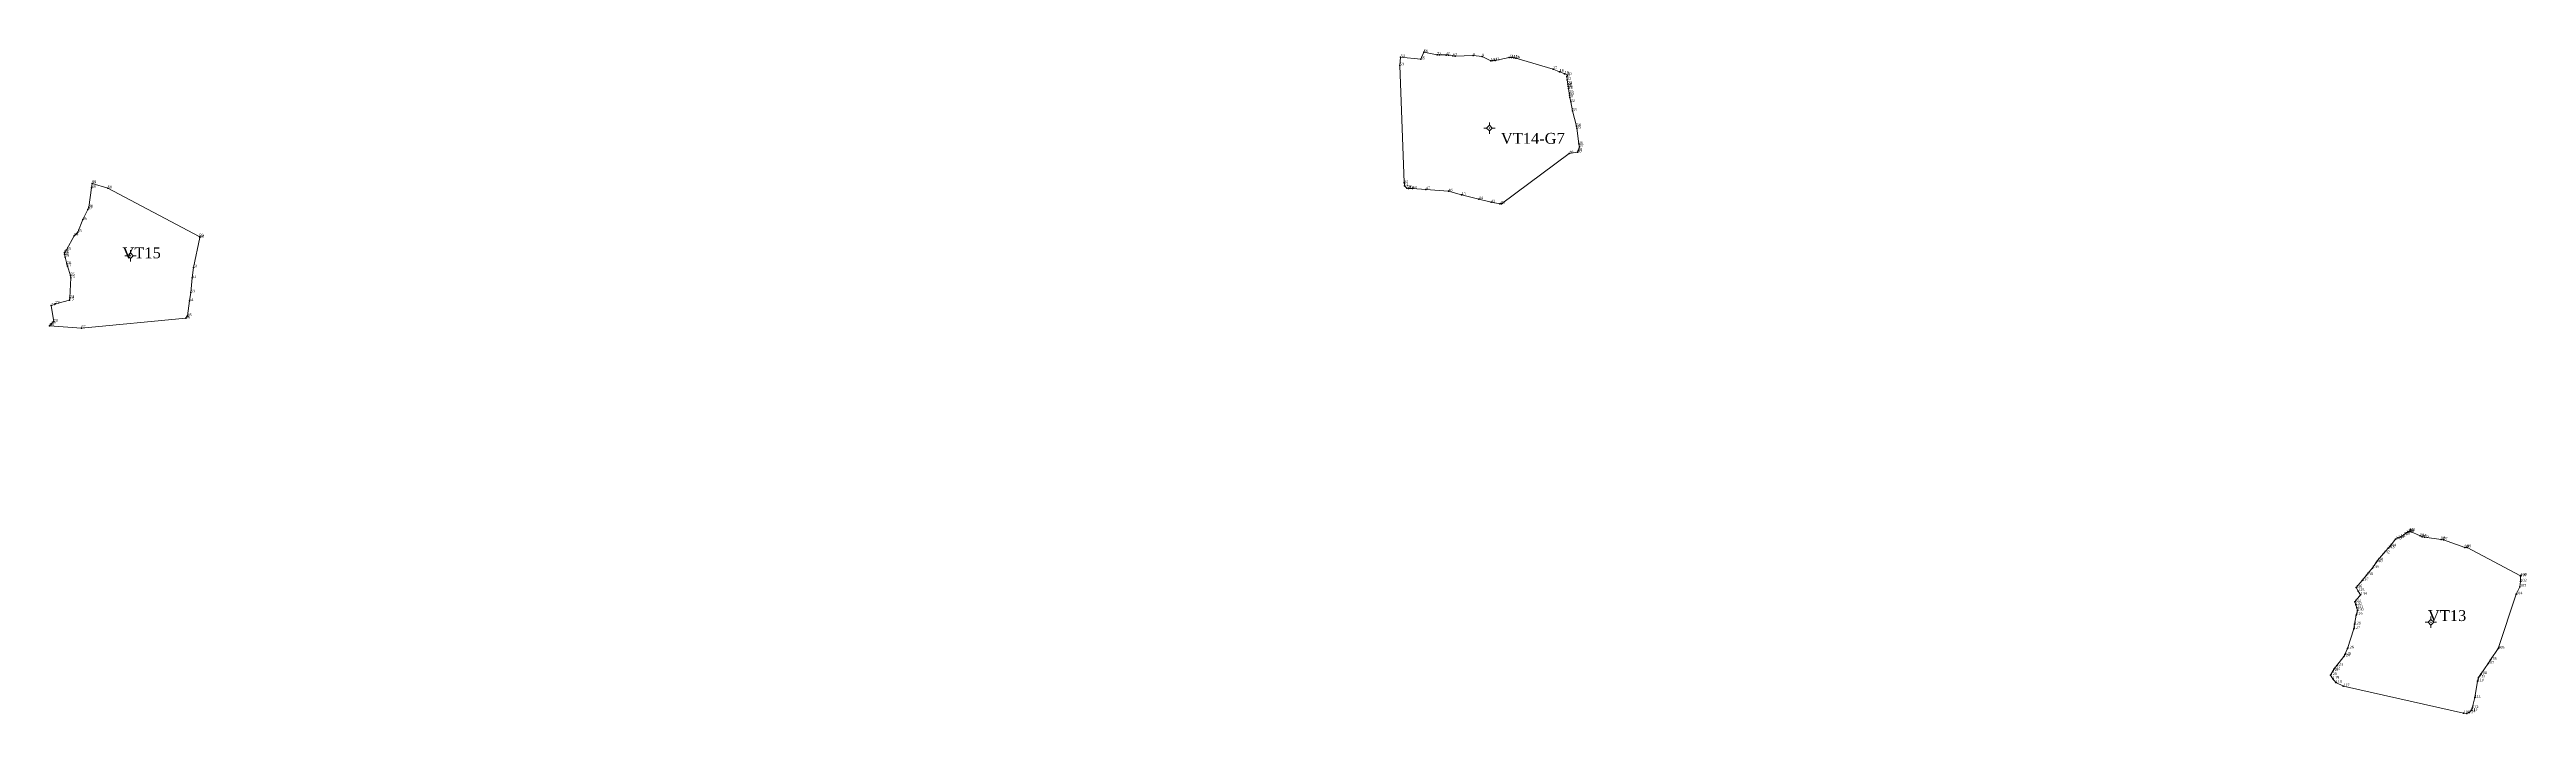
# Model space of a CAD drawing. Header units: metres. Extents: x 543554 to 549226, y 1840763 to 1844579.
# Drawn here: x 543554 to 544105, y 1844431 to 1844579 of the extents above; entities that cross this region are included whole.
import ezdxf

# ---------------------------------------------------------------- set-up
doc = ezdxf.new("R2010")
doc.units = ezdxf.units.M
doc.header["$MEASUREMENT"] = 0
for name, color, linetype, lineweight in [('Level 11', 7, 'Continuous', 0), ('Level 12', 7, 'Continuous', 0), ('Level 28', 7, 'Continuous', 0), ('Level 30', 7, 'Continuous', 0), ('Level 7', 7, 'Continuous', 0)]:
    doc.layers.add(name, color=color, linetype=linetype, lineweight=lineweight)
doc.styles.add('Style-Vntime', font='Vntime.shx')

# ---------------------------------------------------------------- blocks, each defined once
blk = doc.blocks.new('CENTRD')
at = {"layer": 'Level 11', "linetype": 'Continuous', "lineweight": 0}
h = blk.add_hatch(color=1, dxfattribs=at)
edge = h.paths.add_edge_path()
edge.add_arc((0, 0), 1.5, 0, 360)
at = {"layer": 'Level 11', "color": 1, "linetype": 'Continuous', "lineweight": 0}
for p, q in [((0, 6.2), (-6.3, 0)), ((0, 12.5), (0, 6.2)), ((6.2, 0), (0, 6.2)), ((-6.3, 0), (-12.5, 0)), ((-6.3, 0), (0, -6.3)), ((0, -6.3), (6.2, 0)), ((0, -6.3), (0, -12.5)), ((12.5, 0), (6.2, 0))]:
    blk.add_line(p, q, dxfattribs=at)
blk = doc.blocks.new('DDCT')
at = {"layer": 'Level 7', "color": 3, "linetype": 'Continuous', "lineweight": 30}
blk.add_point((0, 0), dxfattribs=at)
blk = doc.blocks.new('SHMIA')
at = {"layer": 'Level 12', "color": 2, "linetype": 'Continuous', "lineweight": 0, "style": 'Style-Vntime'}
blk.add_text('1', height=0.6, dxfattribs=at).set_placement((0, 0))
blk = doc.blocks.new('SHMIA_1')
at = {"layer": 'Level 12', "color": 2, "linetype": 'Continuous', "lineweight": 0, "style": 'Style-Vntime'}
blk.add_text('2', height=0.6, dxfattribs=at).set_placement((0, 0))
blk = doc.blocks.new('SHMIA_2')
at = {"layer": 'Level 12', "color": 2, "linetype": 'Continuous', "lineweight": 0, "style": 'Style-Vntime'}
blk.add_text('3', height=0.6, dxfattribs=at).set_placement((0, 0))
blk = doc.blocks.new('SHMIA_3')
at = {"layer": 'Level 12', "color": 2, "linetype": 'Continuous', "lineweight": 0, "style": 'Style-Vntime'}
blk.add_text('4', height=0.6, dxfattribs=at).set_placement((0, 0))
blk = doc.blocks.new('SHMIA_4')
at = {"layer": 'Level 12', "color": 2, "linetype": 'Continuous', "lineweight": 0, "style": 'Style-Vntime'}
blk.add_text('5', height=0.6, dxfattribs=at).set_placement((0, 0))
blk = doc.blocks.new('SHMIA_5')
at = {"layer": 'Level 12', "color": 2, "linetype": 'Continuous', "lineweight": 0, "style": 'Style-Vntime'}
blk.add_text('6', height=0.6, dxfattribs=at).set_placement((0, 0))
blk = doc.blocks.new('SHMIA_6')
at = {"layer": 'Level 12', "color": 2, "linetype": 'Continuous', "lineweight": 0, "style": 'Style-Vntime'}
blk.add_text('7', height=0.6, dxfattribs=at).set_placement((0, 0))
blk = doc.blocks.new('SHMIA_7')
at = {"layer": 'Level 12', "color": 2, "linetype": 'Continuous', "lineweight": 0, "style": 'Style-Vntime'}
blk.add_text('8', height=0.6, dxfattribs=at).set_placement((0, 0))
blk = doc.blocks.new('SHMIA_8')
at = {"layer": 'Level 12', "color": 2, "linetype": 'Continuous', "lineweight": 0, "style": 'Style-Vntime'}
blk.add_text('9', height=0.6, dxfattribs=at).set_placement((0, 0))
blk = doc.blocks.new('SHMIA_9')
at = {"layer": 'Level 12', "color": 2, "linetype": 'Continuous', "lineweight": 0, "style": 'Style-Vntime'}
blk.add_text('10', height=0.6, dxfattribs=at).set_placement((0, 0))
blk = doc.blocks.new('SHMIA_10')
at = {"layer": 'Level 12', "color": 2, "linetype": 'Continuous', "lineweight": 0, "style": 'Style-Vntime'}
blk.add_text('11', height=0.6, dxfattribs=at).set_placement((0, 0))
blk = doc.blocks.new('SHMIA_11')
at = {"layer": 'Level 12', "color": 2, "linetype": 'Continuous', "lineweight": 0, "style": 'Style-Vntime'}
blk.add_text('12', height=0.6, dxfattribs=at).set_placement((0, 0))
blk = doc.blocks.new('SHMIA_12')
at = {"layer": 'Level 12', "color": 2, "linetype": 'Continuous', "lineweight": 0, "style": 'Style-Vntime'}
blk.add_text('13', height=0.6, dxfattribs=at).set_placement((0, 0))
blk = doc.blocks.new('SHMIA_13')
at = {"layer": 'Level 12', "color": 2, "linetype": 'Continuous', "lineweight": 0, "style": 'Style-Vntime'}
blk.add_text('14', height=0.6, dxfattribs=at).set_placement((0, 0))
blk = doc.blocks.new('SHMIA_14')
at = {"layer": 'Level 12', "color": 2, "linetype": 'Continuous', "lineweight": 0, "style": 'Style-Vntime'}
blk.add_text('15', height=0.6, dxfattribs=at).set_placement((0, 0))
blk = doc.blocks.new('SHMIA_15')
at = {"layer": 'Level 12', "color": 2, "linetype": 'Continuous', "lineweight": 0, "style": 'Style-Vntime'}
blk.add_text('16', height=0.6, dxfattribs=at).set_placement((0, 0))
blk = doc.blocks.new('SHMIA_16')
at = {"layer": 'Level 12', "color": 2, "linetype": 'Continuous', "lineweight": 0, "style": 'Style-Vntime'}
blk.add_text('17', height=0.6, dxfattribs=at).set_placement((0, 0))
blk = doc.blocks.new('SHMIA_17')
at = {"layer": 'Level 12', "color": 2, "linetype": 'Continuous', "lineweight": 0, "style": 'Style-Vntime'}
blk.add_text('18', height=0.6, dxfattribs=at).set_placement((0, 0))
blk = doc.blocks.new('SHMIA_18')
at = {"layer": 'Level 12', "color": 2, "linetype": 'Continuous', "lineweight": 0, "style": 'Style-Vntime'}
blk.add_text('19', height=0.6, dxfattribs=at).set_placement((0, 0))
blk = doc.blocks.new('SHMIA_19')
at = {"layer": 'Level 12', "color": 2, "linetype": 'Continuous', "lineweight": 0, "style": 'Style-Vntime'}
blk.add_text('20', height=0.6, dxfattribs=at).set_placement((0, 0))
blk = doc.blocks.new('SHMIA_20')
at = {"layer": 'Level 12', "color": 2, "linetype": 'Continuous', "lineweight": 0, "style": 'Style-Vntime'}
blk.add_text('21', height=0.6, dxfattribs=at).set_placement((0, 0))
blk = doc.blocks.new('SHMIA_21')
at = {"layer": 'Level 12', "color": 2, "linetype": 'Continuous', "lineweight": 0, "style": 'Style-Vntime'}
blk.add_text('22', height=0.6, dxfattribs=at).set_placement((0, 0))
blk = doc.blocks.new('SHMIA_22')
at = {"layer": 'Level 12', "color": 2, "linetype": 'Continuous', "lineweight": 0, "style": 'Style-Vntime'}
blk.add_text('23', height=0.6, dxfattribs=at).set_placement((0, 0))
blk = doc.blocks.new('SHMIA_23')
at = {"layer": 'Level 12', "color": 2, "linetype": 'Continuous', "lineweight": 0, "style": 'Style-Vntime'}
blk.add_text('24', height=0.6, dxfattribs=at).set_placement((0, 0))
blk = doc.blocks.new('SHMIA_24')
at = {"layer": 'Level 12', "color": 2, "linetype": 'Continuous', "lineweight": 0, "style": 'Style-Vntime'}
blk.add_text('25', height=0.6, dxfattribs=at).set_placement((0, 0))
blk = doc.blocks.new('SHMIA_25')
at = {"layer": 'Level 12', "color": 2, "linetype": 'Continuous', "lineweight": 0, "style": 'Style-Vntime'}
blk.add_text('26', height=0.6, dxfattribs=at).set_placement((0, 0))
blk = doc.blocks.new('SHMIA_26')
at = {"layer": 'Level 12', "color": 2, "linetype": 'Continuous', "lineweight": 0, "style": 'Style-Vntime'}
blk.add_text('27', height=0.6, dxfattribs=at).set_placement((0, 0))
blk = doc.blocks.new('SHMIA_27')
at = {"layer": 'Level 12', "color": 2, "linetype": 'Continuous', "lineweight": 0, "style": 'Style-Vntime'}
blk.add_text('28', height=0.6, dxfattribs=at).set_placement((0, 0))
blk = doc.blocks.new('SHMIA_28')
at = {"layer": 'Level 12', "color": 2, "linetype": 'Continuous', "lineweight": 0, "style": 'Style-Vntime'}
blk.add_text('29', height=0.6, dxfattribs=at).set_placement((0, 0))
blk = doc.blocks.new('SHMIA_29')
at = {"layer": 'Level 12', "color": 2, "linetype": 'Continuous', "lineweight": 0, "style": 'Style-Vntime'}
blk.add_text('30', height=0.6, dxfattribs=at).set_placement((0, 0))
blk = doc.blocks.new('SHMIA_30')
at = {"layer": 'Level 12', "color": 2, "linetype": 'Continuous', "lineweight": 0, "style": 'Style-Vntime'}
blk.add_text('31', height=0.6, dxfattribs=at).set_placement((0, 0))
blk = doc.blocks.new('SHMIA_31')
at = {"layer": 'Level 12', "color": 2, "linetype": 'Continuous', "lineweight": 0, "style": 'Style-Vntime'}
blk.add_text('32', height=0.6, dxfattribs=at).set_placement((0, 0))
blk = doc.blocks.new('SHMIA_32')
at = {"layer": 'Level 12', "color": 2, "linetype": 'Continuous', "lineweight": 0, "style": 'Style-Vntime'}
blk.add_text('33', height=0.6, dxfattribs=at).set_placement((0, 0))
blk = doc.blocks.new('SHMIA_33')
at = {"layer": 'Level 12', "color": 2, "linetype": 'Continuous', "lineweight": 0, "style": 'Style-Vntime'}
blk.add_text('34', height=0.6, dxfattribs=at).set_placement((0, 0))
blk = doc.blocks.new('SHMIA_34')
at = {"layer": 'Level 12', "color": 2, "linetype": 'Continuous', "lineweight": 0, "style": 'Style-Vntime'}
blk.add_text('35', height=0.6, dxfattribs=at).set_placement((0, 0))
blk = doc.blocks.new('SHMIA_35')
at = {"layer": 'Level 12', "color": 2, "linetype": 'Continuous', "lineweight": 0, "style": 'Style-Vntime'}
blk.add_text('36', height=0.6, dxfattribs=at).set_placement((0, 0))
blk = doc.blocks.new('SHMIA_36')
at = {"layer": 'Level 12', "color": 2, "linetype": 'Continuous', "lineweight": 0, "style": 'Style-Vntime'}
blk.add_text('37', height=0.6, dxfattribs=at).set_placement((0, 0))
blk = doc.blocks.new('SHMIA_37')
at = {"layer": 'Level 12', "color": 2, "linetype": 'Continuous', "lineweight": 0, "style": 'Style-Vntime'}
blk.add_text('38', height=0.6, dxfattribs=at).set_placement((0, 0))
blk = doc.blocks.new('SHMIA_38')
at = {"layer": 'Level 12', "color": 2, "linetype": 'Continuous', "lineweight": 0, "style": 'Style-Vntime'}
blk.add_text('39', height=0.6, dxfattribs=at).set_placement((0, 0))
blk = doc.blocks.new('SHMIA_39')
at = {"layer": 'Level 12', "color": 2, "linetype": 'Continuous', "lineweight": 0, "style": 'Style-Vntime'}
blk.add_text('40', height=0.6, dxfattribs=at).set_placement((0, 0))
blk = doc.blocks.new('SHMIA_40')
at = {"layer": 'Level 12', "color": 2, "linetype": 'Continuous', "lineweight": 0, "style": 'Style-Vntime'}
blk.add_text('41', height=0.6, dxfattribs=at).set_placement((0, 0))
blk = doc.blocks.new('SHMIA_41')
at = {"layer": 'Level 12', "color": 2, "linetype": 'Continuous', "lineweight": 0, "style": 'Style-Vntime'}
blk.add_text('42', height=0.6, dxfattribs=at).set_placement((0, 0))
blk = doc.blocks.new('SHMIA_42')
at = {"layer": 'Level 12', "color": 2, "linetype": 'Continuous', "lineweight": 0, "style": 'Style-Vntime'}
blk.add_text('43', height=0.6, dxfattribs=at).set_placement((0, 0))
blk = doc.blocks.new('SHMIA_43')
at = {"layer": 'Level 12', "color": 2, "linetype": 'Continuous', "lineweight": 0, "style": 'Style-Vntime'}
blk.add_text('44', height=0.6, dxfattribs=at).set_placement((0, 0))
blk = doc.blocks.new('SHMIA_44')
at = {"layer": 'Level 12', "color": 2, "linetype": 'Continuous', "lineweight": 0, "style": 'Style-Vntime'}
blk.add_text('45', height=0.6, dxfattribs=at).set_placement((0, 0))
blk = doc.blocks.new('SHMIA_45')
at = {"layer": 'Level 12', "color": 2, "linetype": 'Continuous', "lineweight": 0, "style": 'Style-Vntime'}
blk.add_text('46', height=0.6, dxfattribs=at).set_placement((0, 0))
blk = doc.blocks.new('SHMIA_46')
at = {"layer": 'Level 12', "color": 2, "linetype": 'Continuous', "lineweight": 0, "style": 'Style-Vntime'}
blk.add_text('47', height=0.6, dxfattribs=at).set_placement((0, 0))
blk = doc.blocks.new('SHMIA_47')
at = {"layer": 'Level 12', "color": 2, "linetype": 'Continuous', "lineweight": 0, "style": 'Style-Vntime'}
blk.add_text('48', height=0.6, dxfattribs=at).set_placement((0, 0))
blk = doc.blocks.new('SHMIA_48')
at = {"layer": 'Level 12', "color": 2, "linetype": 'Continuous', "lineweight": 0, "style": 'Style-Vntime'}
blk.add_text('49', height=0.6, dxfattribs=at).set_placement((0, 0))
blk = doc.blocks.new('SHMIA_49')
at = {"layer": 'Level 12', "color": 2, "linetype": 'Continuous', "lineweight": 0, "style": 'Style-Vntime'}
blk.add_text('50', height=0.6, dxfattribs=at).set_placement((0, 0))
blk = doc.blocks.new('SHMIA_50')
at = {"layer": 'Level 12', "color": 2, "linetype": 'Continuous', "lineweight": 0, "style": 'Style-Vntime'}
blk.add_text('51', height=0.6, dxfattribs=at).set_placement((0, 0))
blk = doc.blocks.new('SHMIA_51')
at = {"layer": 'Level 12', "color": 2, "linetype": 'Continuous', "lineweight": 0, "style": 'Style-Vntime'}
blk.add_text('52', height=0.6, dxfattribs=at).set_placement((0, 0))
blk = doc.blocks.new('SHMIA_52')
at = {"layer": 'Level 12', "color": 2, "linetype": 'Continuous', "lineweight": 0, "style": 'Style-Vntime'}
blk.add_text('53', height=0.6, dxfattribs=at).set_placement((0, 0))
blk = doc.blocks.new('SHMIA_53')
at = {"layer": 'Level 12', "color": 2, "linetype": 'Continuous', "lineweight": 0, "style": 'Style-Vntime'}
blk.add_text('54', height=0.6, dxfattribs=at).set_placement((0, 0))
blk = doc.blocks.new('SHMIA_54')
at = {"layer": 'Level 12', "color": 2, "linetype": 'Continuous', "lineweight": 0, "style": 'Style-Vntime'}
blk.add_text('55', height=0.6, dxfattribs=at).set_placement((0, 0))
blk = doc.blocks.new('SHMIA_55')
at = {"layer": 'Level 12', "color": 2, "linetype": 'Continuous', "lineweight": 0, "style": 'Style-Vntime'}
blk.add_text('56', height=0.6, dxfattribs=at).set_placement((0, 0))
blk = doc.blocks.new('SHMIA_56')
at = {"layer": 'Level 12', "color": 2, "linetype": 'Continuous', "lineweight": 0, "style": 'Style-Vntime'}
blk.add_text('57', height=0.6, dxfattribs=at).set_placement((0, 0))
blk = doc.blocks.new('SHMIA_57')
at = {"layer": 'Level 12', "color": 2, "linetype": 'Continuous', "lineweight": 0, "style": 'Style-Vntime'}
blk.add_text('58', height=0.6, dxfattribs=at).set_placement((0, 0))
blk = doc.blocks.new('SHMIA_58')
at = {"layer": 'Level 12', "color": 2, "linetype": 'Continuous', "lineweight": 0, "style": 'Style-Vntime'}
blk.add_text('59', height=0.6, dxfattribs=at).set_placement((0, 0))
blk = doc.blocks.new('SHMIA_59')
at = {"layer": 'Level 12', "color": 2, "linetype": 'Continuous', "lineweight": 0, "style": 'Style-Vntime'}
blk.add_text('60', height=0.6, dxfattribs=at).set_placement((0, 0))
blk = doc.blocks.new('SHMIA_60')
at = {"layer": 'Level 12', "color": 2, "linetype": 'Continuous', "lineweight": 0, "style": 'Style-Vntime'}
blk.add_text('61', height=0.6, dxfattribs=at).set_placement((0, 0))
blk = doc.blocks.new('SHMIA_61')
at = {"layer": 'Level 12', "color": 2, "linetype": 'Continuous', "lineweight": 0, "style": 'Style-Vntime'}
blk.add_text('62', height=0.6, dxfattribs=at).set_placement((0, 0))
blk = doc.blocks.new('SHMIA_62')
at = {"layer": 'Level 12', "color": 2, "linetype": 'Continuous', "lineweight": 0, "style": 'Style-Vntime'}
blk.add_text('63', height=0.6, dxfattribs=at).set_placement((0, 0))
blk = doc.blocks.new('SHMIA_63')
at = {"layer": 'Level 12', "color": 2, "linetype": 'Continuous', "lineweight": 0, "style": 'Style-Vntime'}
blk.add_text('64', height=0.6, dxfattribs=at).set_placement((0, 0))
blk = doc.blocks.new('SHMIA_64')
at = {"layer": 'Level 12', "color": 2, "linetype": 'Continuous', "lineweight": 0, "style": 'Style-Vntime'}
blk.add_text('65', height=0.6, dxfattribs=at).set_placement((0, 0))
blk = doc.blocks.new('SHMIA_65')
at = {"layer": 'Level 12', "color": 2, "linetype": 'Continuous', "lineweight": 0, "style": 'Style-Vntime'}
blk.add_text('66', height=0.6, dxfattribs=at).set_placement((0, 0))
blk = doc.blocks.new('SHMIA_66')
at = {"layer": 'Level 12', "color": 2, "linetype": 'Continuous', "lineweight": 0, "style": 'Style-Vntime'}
blk.add_text('67', height=0.6, dxfattribs=at).set_placement((0, 0))
blk = doc.blocks.new('SHMIA_67')
at = {"layer": 'Level 12', "color": 2, "linetype": 'Continuous', "lineweight": 0, "style": 'Style-Vntime'}
blk.add_text('68', height=0.6, dxfattribs=at).set_placement((0, 0))
blk = doc.blocks.new('SHMIA_68')
at = {"layer": 'Level 12', "color": 2, "linetype": 'Continuous', "lineweight": 0, "style": 'Style-Vntime'}
blk.add_text('69', height=0.6, dxfattribs=at).set_placement((0, 0))
blk = doc.blocks.new('SHMIA_69')
at = {"layer": 'Level 12', "color": 2, "linetype": 'Continuous', "lineweight": 0, "style": 'Style-Vntime'}
blk.add_text('70', height=0.6, dxfattribs=at).set_placement((0, 0))
blk = doc.blocks.new('SHMIA_70')
at = {"layer": 'Level 12', "color": 2, "linetype": 'Continuous', "lineweight": 0, "style": 'Style-Vntime'}
blk.add_text('71', height=0.6, dxfattribs=at).set_placement((0, 0))
blk = doc.blocks.new('SHMIA_71')
at = {"layer": 'Level 12', "color": 2, "linetype": 'Continuous', "lineweight": 0, "style": 'Style-Vntime'}
blk.add_text('72', height=0.6, dxfattribs=at).set_placement((0, 0))
blk = doc.blocks.new('SHMIA_72')
at = {"layer": 'Level 12', "color": 2, "linetype": 'Continuous', "lineweight": 0, "style": 'Style-Vntime'}
blk.add_text('73', height=0.6, dxfattribs=at).set_placement((0, 0))
blk = doc.blocks.new('SHMIA_73')
at = {"layer": 'Level 12', "color": 2, "linetype": 'Continuous', "lineweight": 0, "style": 'Style-Vntime'}
blk.add_text('74', height=0.6, dxfattribs=at).set_placement((0, 0))
blk = doc.blocks.new('SHMIA_74')
at = {"layer": 'Level 12', "color": 2, "linetype": 'Continuous', "lineweight": 0, "style": 'Style-Vntime'}
blk.add_text('75', height=0.6, dxfattribs=at).set_placement((0, 0))
blk = doc.blocks.new('SHMIA_75')
at = {"layer": 'Level 12', "color": 2, "linetype": 'Continuous', "lineweight": 0, "style": 'Style-Vntime'}
blk.add_text('76', height=0.6, dxfattribs=at).set_placement((0, 0))
blk = doc.blocks.new('SHMIA_76')
at = {"layer": 'Level 12', "color": 2, "linetype": 'Continuous', "lineweight": 0, "style": 'Style-Vntime'}
blk.add_text('77', height=0.6, dxfattribs=at).set_placement((0, 0))
blk = doc.blocks.new('SHMIA_77')
at = {"layer": 'Level 12', "color": 2, "linetype": 'Continuous', "lineweight": 0, "style": 'Style-Vntime'}
blk.add_text('78', height=0.6, dxfattribs=at).set_placement((0, 0))
blk = doc.blocks.new('SHMIA_78')
at = {"layer": 'Level 12', "color": 2, "linetype": 'Continuous', "lineweight": 0, "style": 'Style-Vntime'}
blk.add_text('79', height=0.6, dxfattribs=at).set_placement((0, 0))
blk = doc.blocks.new('SHMIA_79')
at = {"layer": 'Level 12', "color": 2, "linetype": 'Continuous', "lineweight": 0, "style": 'Style-Vntime'}
blk.add_text('80', height=0.6, dxfattribs=at).set_placement((0, 0))
blk = doc.blocks.new('SHMIA_80')
at = {"layer": 'Level 12', "color": 2, "linetype": 'Continuous', "lineweight": 0, "style": 'Style-Vntime'}
blk.add_text('81', height=0.6, dxfattribs=at).set_placement((0, 0))
blk = doc.blocks.new('SHMIA_81')
at = {"layer": 'Level 12', "color": 2, "linetype": 'Continuous', "lineweight": 0, "style": 'Style-Vntime'}
blk.add_text('82', height=0.6, dxfattribs=at).set_placement((0, 0))
blk = doc.blocks.new('SHMIA_82')
at = {"layer": 'Level 12', "color": 2, "linetype": 'Continuous', "lineweight": 0, "style": 'Style-Vntime'}
blk.add_text('83', height=0.6, dxfattribs=at).set_placement((0, 0))
blk = doc.blocks.new('SHMIA_83')
at = {"layer": 'Level 12', "color": 2, "linetype": 'Continuous', "lineweight": 0, "style": 'Style-Vntime'}
blk.add_text('84', height=0.6, dxfattribs=at).set_placement((0, 0))
blk = doc.blocks.new('SHMIA_84')
at = {"layer": 'Level 12', "color": 2, "linetype": 'Continuous', "lineweight": 0, "style": 'Style-Vntime'}
blk.add_text('85', height=0.6, dxfattribs=at).set_placement((0, 0))
blk = doc.blocks.new('SHMIA_85')
at = {"layer": 'Level 12', "color": 2, "linetype": 'Continuous', "lineweight": 0, "style": 'Style-Vntime'}
blk.add_text('86', height=0.6, dxfattribs=at).set_placement((0, 0))
blk = doc.blocks.new('SHMIA_86')
at = {"layer": 'Level 12', "color": 2, "linetype": 'Continuous', "lineweight": 0, "style": 'Style-Vntime'}
blk.add_text('87', height=0.6, dxfattribs=at).set_placement((0, 0))
blk = doc.blocks.new('SHMIA_87')
at = {"layer": 'Level 12', "color": 2, "linetype": 'Continuous', "lineweight": 0, "style": 'Style-Vntime'}
blk.add_text('88', height=0.6, dxfattribs=at).set_placement((0, 0))
blk = doc.blocks.new('SHMIA_88')
at = {"layer": 'Level 12', "color": 2, "linetype": 'Continuous', "lineweight": 0, "style": 'Style-Vntime'}
blk.add_text('89', height=0.6, dxfattribs=at).set_placement((0, 0))
blk = doc.blocks.new('SHMIA_89')
at = {"layer": 'Level 12', "color": 2, "linetype": 'Continuous', "lineweight": 0, "style": 'Style-Vntime'}
blk.add_text('90', height=0.6, dxfattribs=at).set_placement((0, 0))
blk = doc.blocks.new('SHMIA_90')
at = {"layer": 'Level 12', "color": 2, "linetype": 'Continuous', "lineweight": 0, "style": 'Style-Vntime'}
blk.add_text('91', height=0.6, dxfattribs=at).set_placement((0, 0))
blk = doc.blocks.new('SHMIA_91')
at = {"layer": 'Level 12', "color": 2, "linetype": 'Continuous', "lineweight": 0, "style": 'Style-Vntime'}
blk.add_text('92', height=0.6, dxfattribs=at).set_placement((0, 0))
blk = doc.blocks.new('SHMIA_92')
at = {"layer": 'Level 12', "color": 2, "linetype": 'Continuous', "lineweight": 0, "style": 'Style-Vntime'}
blk.add_text('93', height=0.6, dxfattribs=at).set_placement((0, 0))
blk = doc.blocks.new('SHMIA_93')
at = {"layer": 'Level 12', "color": 2, "linetype": 'Continuous', "lineweight": 0, "style": 'Style-Vntime'}
blk.add_text('94', height=0.6, dxfattribs=at).set_placement((0, 0))
blk = doc.blocks.new('SHMIA_94')
at = {"layer": 'Level 12', "color": 2, "linetype": 'Continuous', "lineweight": 0, "style": 'Style-Vntime'}
blk.add_text('95', height=0.6, dxfattribs=at).set_placement((0, 0))
blk = doc.blocks.new('SHMIA_95')
at = {"layer": 'Level 12', "color": 2, "linetype": 'Continuous', "lineweight": 0, "style": 'Style-Vntime'}
blk.add_text('96', height=0.6, dxfattribs=at).set_placement((0, 0))
blk = doc.blocks.new('SHMIA_96')
at = {"layer": 'Level 12', "color": 2, "linetype": 'Continuous', "lineweight": 0, "style": 'Style-Vntime'}
blk.add_text('97', height=0.6, dxfattribs=at).set_placement((0, 0))
blk = doc.blocks.new('SHMIA_97')
at = {"layer": 'Level 12', "color": 2, "linetype": 'Continuous', "lineweight": 0, "style": 'Style-Vntime'}
blk.add_text('98', height=0.6, dxfattribs=at).set_placement((0, 0))
blk = doc.blocks.new('SHMIA_98')
at = {"layer": 'Level 12', "color": 2, "linetype": 'Continuous', "lineweight": 0, "style": 'Style-Vntime'}
blk.add_text('99', height=0.6, dxfattribs=at).set_placement((0, 0))
blk = doc.blocks.new('SHMIA_99')
at = {"layer": 'Level 12', "color": 2, "linetype": 'Continuous', "lineweight": 0, "style": 'Style-Vntime'}
blk.add_text('100', height=0.6, dxfattribs=at).set_placement((0, 0))
blk = doc.blocks.new('SHMIA_100')
at = {"layer": 'Level 12', "color": 2, "linetype": 'Continuous', "lineweight": 0, "style": 'Style-Vntime'}
blk.add_text('101', height=0.6, dxfattribs=at).set_placement((0, 0))
blk = doc.blocks.new('SHMIA_101')
at = {"layer": 'Level 12', "color": 2, "linetype": 'Continuous', "lineweight": 0, "style": 'Style-Vntime'}
blk.add_text('102', height=0.6, dxfattribs=at).set_placement((0, 0))
blk = doc.blocks.new('SHMIA_102')
at = {"layer": 'Level 12', "color": 2, "linetype": 'Continuous', "lineweight": 0, "style": 'Style-Vntime'}
blk.add_text('103', height=0.6, dxfattribs=at).set_placement((0, 0))
blk = doc.blocks.new('SHMIA_103')
at = {"layer": 'Level 12', "color": 2, "linetype": 'Continuous', "lineweight": 0, "style": 'Style-Vntime'}
blk.add_text('104', height=0.6, dxfattribs=at).set_placement((0, 0))
blk = doc.blocks.new('SHMIA_104')
at = {"layer": 'Level 12', "color": 2, "linetype": 'Continuous', "lineweight": 0, "style": 'Style-Vntime'}
blk.add_text('105', height=0.6, dxfattribs=at).set_placement((0, 0))
blk = doc.blocks.new('SHMIA_105')
at = {"layer": 'Level 12', "color": 2, "linetype": 'Continuous', "lineweight": 0, "style": 'Style-Vntime'}
blk.add_text('106', height=0.6, dxfattribs=at).set_placement((0, 0))
blk = doc.blocks.new('SHMIA_106')
at = {"layer": 'Level 12', "color": 2, "linetype": 'Continuous', "lineweight": 0, "style": 'Style-Vntime'}
blk.add_text('107', height=0.6, dxfattribs=at).set_placement((0, 0))
blk = doc.blocks.new('SHMIA_107')
at = {"layer": 'Level 12', "color": 2, "linetype": 'Continuous', "lineweight": 0, "style": 'Style-Vntime'}
blk.add_text('108', height=0.6, dxfattribs=at).set_placement((0, 0))
blk = doc.blocks.new('SHMIA_108')
at = {"layer": 'Level 12', "color": 2, "linetype": 'Continuous', "lineweight": 0, "style": 'Style-Vntime'}
blk.add_text('109', height=0.6, dxfattribs=at).set_placement((0, 0))
blk = doc.blocks.new('SHMIA_109')
at = {"layer": 'Level 12', "color": 2, "linetype": 'Continuous', "lineweight": 0, "style": 'Style-Vntime'}
blk.add_text('110', height=0.6, dxfattribs=at).set_placement((0, 0))
blk = doc.blocks.new('SHMIA_110')
at = {"layer": 'Level 12', "color": 2, "linetype": 'Continuous', "lineweight": 0, "style": 'Style-Vntime'}
blk.add_text('111', height=0.6, dxfattribs=at).set_placement((0, 0))
blk = doc.blocks.new('SHMIA_111')
at = {"layer": 'Level 12', "color": 2, "linetype": 'Continuous', "lineweight": 0, "style": 'Style-Vntime'}
blk.add_text('112', height=0.6, dxfattribs=at).set_placement((0, 0))
blk = doc.blocks.new('SHMIA_112')
at = {"layer": 'Level 12', "color": 2, "linetype": 'Continuous', "lineweight": 0, "style": 'Style-Vntime'}
blk.add_text('113', height=0.6, dxfattribs=at).set_placement((0, 0))
blk = doc.blocks.new('SHMIA_113')
at = {"layer": 'Level 12', "color": 2, "linetype": 'Continuous', "lineweight": 0, "style": 'Style-Vntime'}
blk.add_text('114', height=0.6, dxfattribs=at).set_placement((0, 0))
blk = doc.blocks.new('SHMIA_114')
at = {"layer": 'Level 12', "color": 2, "linetype": 'Continuous', "lineweight": 0, "style": 'Style-Vntime'}
blk.add_text('115', height=0.6, dxfattribs=at).set_placement((0, 0))
blk = doc.blocks.new('SHMIA_115')
at = {"layer": 'Level 12', "color": 2, "linetype": 'Continuous', "lineweight": 0, "style": 'Style-Vntime'}
blk.add_text('116', height=0.6, dxfattribs=at).set_placement((0, 0))
blk = doc.blocks.new('SHMIA_116')
at = {"layer": 'Level 12', "color": 2, "linetype": 'Continuous', "lineweight": 0, "style": 'Style-Vntime'}
blk.add_text('117', height=0.6, dxfattribs=at).set_placement((0, 0))
blk = doc.blocks.new('SHMIA_117')
at = {"layer": 'Level 12', "color": 2, "linetype": 'Continuous', "lineweight": 0, "style": 'Style-Vntime'}
blk.add_text('118', height=0.6, dxfattribs=at).set_placement((0, 0))
blk = doc.blocks.new('SHMIA_118')
at = {"layer": 'Level 12', "color": 2, "linetype": 'Continuous', "lineweight": 0, "style": 'Style-Vntime'}
blk.add_text('119', height=0.6, dxfattribs=at).set_placement((0, 0))
blk = doc.blocks.new('SHMIA_119')
at = {"layer": 'Level 12', "color": 2, "linetype": 'Continuous', "lineweight": 0, "style": 'Style-Vntime'}
blk.add_text('120', height=0.6, dxfattribs=at).set_placement((0, 0))
blk = doc.blocks.new('SHMIA_120')
at = {"layer": 'Level 12', "color": 2, "linetype": 'Continuous', "lineweight": 0, "style": 'Style-Vntime'}
blk.add_text('121', height=0.6, dxfattribs=at).set_placement((0, 0))
blk = doc.blocks.new('SHMIA_121')
at = {"layer": 'Level 12', "color": 2, "linetype": 'Continuous', "lineweight": 0, "style": 'Style-Vntime'}
blk.add_text('122', height=0.6, dxfattribs=at).set_placement((0, 0))
blk = doc.blocks.new('SHMIA_122')
at = {"layer": 'Level 12', "color": 2, "linetype": 'Continuous', "lineweight": 0, "style": 'Style-Vntime'}
blk.add_text('123', height=0.6, dxfattribs=at).set_placement((0, 0))
blk = doc.blocks.new('SHMIA_123')
at = {"layer": 'Level 12', "color": 2, "linetype": 'Continuous', "lineweight": 0, "style": 'Style-Vntime'}
blk.add_text('124', height=0.6, dxfattribs=at).set_placement((0, 0))
blk = doc.blocks.new('SHMIA_124')
at = {"layer": 'Level 12', "color": 2, "linetype": 'Continuous', "lineweight": 0, "style": 'Style-Vntime'}
blk.add_text('125', height=0.6, dxfattribs=at).set_placement((0, 0))
blk = doc.blocks.new('SHMIA_125')
at = {"layer": 'Level 12', "color": 2, "linetype": 'Continuous', "lineweight": 0, "style": 'Style-Vntime'}
blk.add_text('126', height=0.6, dxfattribs=at).set_placement((0, 0))
blk = doc.blocks.new('SHMIA_126')
at = {"layer": 'Level 12', "color": 2, "linetype": 'Continuous', "lineweight": 0, "style": 'Style-Vntime'}
blk.add_text('127', height=0.6, dxfattribs=at).set_placement((0, 0))
blk = doc.blocks.new('SHMIA_127')
at = {"layer": 'Level 12', "color": 2, "linetype": 'Continuous', "lineweight": 0, "style": 'Style-Vntime'}
blk.add_text('128', height=0.6, dxfattribs=at).set_placement((0, 0))
blk = doc.blocks.new('SHMIA_128')
at = {"layer": 'Level 12', "color": 2, "linetype": 'Continuous', "lineweight": 0, "style": 'Style-Vntime'}
blk.add_text('129', height=0.6, dxfattribs=at).set_placement((0, 0))
blk = doc.blocks.new('SHMIA_129')
at = {"layer": 'Level 12', "color": 2, "linetype": 'Continuous', "lineweight": 0, "style": 'Style-Vntime'}
blk.add_text('130', height=0.6, dxfattribs=at).set_placement((0, 0))
blk = doc.blocks.new('SHMIA_130')
at = {"layer": 'Level 12', "color": 2, "linetype": 'Continuous', "lineweight": 0, "style": 'Style-Vntime'}
blk.add_text('131', height=0.6, dxfattribs=at).set_placement((0, 0))
blk = doc.blocks.new('SHMIA_131')
at = {"layer": 'Level 12', "color": 2, "linetype": 'Continuous', "lineweight": 0, "style": 'Style-Vntime'}
blk.add_text('132', height=0.6, dxfattribs=at).set_placement((0, 0))
blk = doc.blocks.new('SHMIA_132')
at = {"layer": 'Level 12', "color": 2, "linetype": 'Continuous', "lineweight": 0, "style": 'Style-Vntime'}
blk.add_text('133', height=0.6, dxfattribs=at).set_placement((0, 0))
blk = doc.blocks.new('SHMIA_133')
at = {"layer": 'Level 12', "color": 2, "linetype": 'Continuous', "lineweight": 0, "style": 'Style-Vntime'}
blk.add_text('134', height=0.6, dxfattribs=at).set_placement((0, 0))
blk = doc.blocks.new('SHMIA_134')
at = {"layer": 'Level 12', "color": 2, "linetype": 'Continuous', "lineweight": 0, "style": 'Style-Vntime'}
blk.add_text('135', height=0.6, dxfattribs=at).set_placement((0, 0))
blk = doc.blocks.new('SHMIA_135')
at = {"layer": 'Level 12', "color": 2, "linetype": 'Continuous', "lineweight": 0, "style": 'Style-Vntime'}
blk.add_text('136', height=0.6, dxfattribs=at).set_placement((0, 0))
blk = doc.blocks.new('SHMIA_136')
at = {"layer": 'Level 12', "color": 2, "linetype": 'Continuous', "lineweight": 0, "style": 'Style-Vntime'}
blk.add_text('137', height=0.6, dxfattribs=at).set_placement((0, 0))
blk = doc.blocks.new('SHMIA_137')
at = {"layer": 'Level 12', "color": 2, "linetype": 'Continuous', "lineweight": 0, "style": 'Style-Vntime'}
blk.add_text('138', height=0.6, dxfattribs=at).set_placement((0, 0))
blk = doc.blocks.new('SHMIA_138')
at = {"layer": 'Level 12', "color": 2, "linetype": 'Continuous', "lineweight": 0, "style": 'Style-Vntime'}
blk.add_text('139', height=0.6, dxfattribs=at).set_placement((0, 0))
blk = doc.blocks.new('SHMIA_139')
at = {"layer": 'Level 12', "color": 2, "linetype": 'Continuous', "lineweight": 0, "style": 'Style-Vntime'}
blk.add_text('140', height=0.6, dxfattribs=at).set_placement((0, 0))
blk = doc.blocks.new('SHMIA_140')
at = {"layer": 'Level 12', "color": 2, "linetype": 'Continuous', "lineweight": 0, "style": 'Style-Vntime'}
blk.add_text('141', height=0.6, dxfattribs=at).set_placement((0, 0))
blk = doc.blocks.new('SHMIA_141')
at = {"layer": 'Level 12', "color": 2, "linetype": 'Continuous', "lineweight": 0, "style": 'Style-Vntime'}
blk.add_text('142', height=0.6, dxfattribs=at).set_placement((0, 0))
blk = doc.blocks.new('SHMIA_142')
at = {"layer": 'Level 12', "color": 2, "linetype": 'Continuous', "lineweight": 0, "style": 'Style-Vntime'}
blk.add_text('143', height=0.6, dxfattribs=at).set_placement((0, 0))
blk = doc.blocks.new('SHMIA_143')
at = {"layer": 'Level 12', "color": 2, "linetype": 'Continuous', "lineweight": 0, "style": 'Style-Vntime'}
blk.add_text('144', height=0.6, dxfattribs=at).set_placement((0, 0))
blk = doc.blocks.new('SHMIA_144')
at = {"layer": 'Level 12', "color": 2, "linetype": 'Continuous', "lineweight": 0, "style": 'Style-Vntime'}
blk.add_text('145', height=0.6, dxfattribs=at).set_placement((0, 0))
blk = doc.blocks.new('SHMIA_145')
at = {"layer": 'Level 12', "color": 2, "linetype": 'Continuous', "lineweight": 0, "style": 'Style-Vntime'}
blk.add_text('146', height=0.6, dxfattribs=at).set_placement((0, 0))
blk = doc.blocks.new('SHMIA_146')
at = {"layer": 'Level 12', "color": 2, "linetype": 'Continuous', "lineweight": 0, "style": 'Style-Vntime'}
blk.add_text('147', height=0.6, dxfattribs=at).set_placement((0, 0))
blk = doc.blocks.new('SHMIA_147')
at = {"layer": 'Level 12', "color": 2, "linetype": 'Continuous', "lineweight": 0, "style": 'Style-Vntime'}
blk.add_text('148', height=0.6, dxfattribs=at).set_placement((0, 0))
blk = doc.blocks.new('SHMIA_148')
at = {"layer": 'Level 12', "color": 2, "linetype": 'Continuous', "lineweight": 0, "style": 'Style-Vntime'}
blk.add_text('149', height=0.6, dxfattribs=at).set_placement((0, 0))
blk = doc.blocks.new('SHMIA_149')
at = {"layer": 'Level 12', "color": 2, "linetype": 'Continuous', "lineweight": 0, "style": 'Style-Vntime'}
blk.add_text('150', height=0.6, dxfattribs=at).set_placement((0, 0))
blk = doc.blocks.new('SHMIA_150')
at = {"layer": 'Level 12', "color": 2, "linetype": 'Continuous', "lineweight": 0, "style": 'Style-Vntime'}
blk.add_text('151', height=0.6, dxfattribs=at).set_placement((0, 0))

msp = doc.modelspace()

# ---------------------------------------------------------------- linework, layer by layer
at = {"layer": 'Level 30', "color": 2, "linetype": 'Continuous', "lineweight": 0, "flags": 128}
for points in [[(543894.582, 1844557.2423), (543894.4603, 1844557.8709), (543894.0184, 1844561.3433), (543893.916, 1844561.8338), (543893.0438, 1844565.2446), (543892.6437, 1844567.2078), (543892.4132, 1844568.185), (543892.3794, 1844568.6852), (543892.3258, 1844569.1826), (543892.1641, 1844570.1697), (543892.1194, 1844570.1633), (543892.0832, 1844570.6632), (543892.0486, 1844570.6582), (543891.9777, 1844571.1532), (543892.0023, 1844571.1567), (543891.8437, 1844572.1468), (543891.7504, 1844572.8728), (543891.9073, 1844573.1851), (543891.2949, 1844573.4534), (543890.1604, 1844573.8895), (543888.7217, 1844574.5137), (543880.4408, 1844576.9205), (543879.9481, 1844577.0132), (543879.4534, 1844577.0874), (543878.9529, 1844577.1114), (543875.856, 1844576.4307), (543875.3465, 1844576.376), (543874.8396, 1844576.3432), (543872.9387, 1844577.3276), (543870.9462, 1844577.507), (543866.9084, 1844577.4014), (543866.4087, 1844577.4328), (543865.4236, 1844577.6202), (543864.9232, 1844577.6449), (543863.4155, 1844577.663), (543862.9157, 1844577.6925), (543859.9602, 1844578.2541), (543859.2778, 1844576.6803), (543854.8067, 1844577.1893), (543854.5959, 1844575.3372), (543855.5695, 1844549.2619), (543855.6438, 1844548.5348), (543856.1769, 1844548.0346), (543856.5693, 1844547.9461), (543857.4371, 1844547.9171), (543860.4314, 1844547.7482), (543865.4266, 1844547.3314), (543868.3353, 1844546.5516), (543872.1949, 1844545.5971), (543874.9213, 1844544.8867), (543876.8902, 1844544.5227), (543877.2096, 1844544.5541), (543892.3084, 1844555.7508), (543894.1437, 1844556.0134), (543894.2713, 1844556.3286), (543894.582, 1844557.2423)], [(543587.7319, 1844537.0255), (543586.3082, 1844530.3667), (543586.0094, 1844528.0469), (543585.687, 1844524.837), (543585.3809, 1844522.9265), (543585.0019, 1844519.5798), (543584.6089, 1844519.0794), (543561.3629, 1844516.9041), (543554.283, 1844517.3921), (543554.7094, 1844517.8639), (543555.2366, 1844518.3286), (543554.6745, 1844521.8758), (543555.5862, 1844522.3141), (543558.7352, 1844523.0994), (543558.7925, 1844523.5966), (543559.0049, 1844528.0927), (543558.953, 1844528.5975), (543558.248, 1844530.6508), (543558.0924, 1844531.1627), (543557.7604, 1844532.6892), (543557.6436, 1844533.3169), (543557.6013, 1844533.6771), (543557.6028, 1844533.7076), (543558.0875, 1844534.3031), (543559.7899, 1844537.4373), (543560.5369, 1844538.2511), (543561.7117, 1844541.0267), (543562.8342, 1844543.2948), (543563.0217, 1844543.76), (543563.6498, 1844548.0612), (543563.7577, 1844549.0753), (543567.223, 1844547.9887), (543587.5984, 1844537.2588), (543587.7319, 1844537.0255)], [(544103.9238, 1844461.666), (544103.9025, 1844461.8152), (544092.0425, 1844468.0886), (544091.4802, 1844468.083), (544086.7382, 1844469.7822), (544086.2313, 1844469.8871), (544082.5591, 1844470.3745), (544082.0582, 1844470.4913), (544081.5823, 1844470.6579), (544079.2713, 1844471.7041), (544079.2302, 1844471.7295), (544078.8835, 1844471.5949), (544078.4418, 1844471.3202), (544077.9351, 1844470.9123), (544077.2651, 1844470.4667), (544076.6434, 1844470.2138), (544076.1029, 1844469.9213), (544074.8222, 1844468.3209), (544074.4894, 1844467.9269), (544073.4411, 1844466.7695), (544072.1194, 1844465.1891), (544071.8202, 1844464.7787), (544070.9704, 1844463.5244), (544069.6509, 1844461.9429), (544068.6975, 1844460.7391), (544067.3337, 1844459.1793), (544067.7994, 1844458.3956), (544068.3267, 1844457.5818), (544067.0414, 1844455.9836), (544067.2601, 1844455.3205), (544067.5266, 1844454.634), (544067.6174, 1844454.0333), (544067.3651, 1844453.0437), (544066.9842, 1844451.0041), (544066.8359, 1844449.9637), (544065.424, 1844445.6454), (544064.8392, 1844444.2616), (544064.5723, 1844443.8355), (544063.0481, 1844441.7976), (544062.4098, 1844440.9964), (544062.1324, 1844440.5754), (544061.6705, 1844439.6881), (544062.1674, 1844438.8892), (544062.8171, 1844438.0157), (544064.4922, 1844437.198), (544091.2243, 1844431.2174), (544091.9455, 1844431.1654), (544092.4994, 1844431.3786), (544092.9339, 1844431.7985), (544093.1813, 1844432.3498), (544093.7206, 1844434.6933), (544094.3705, 1844438.3336), (544094.5471, 1844439.1715), (544095.0762, 1844439.9089), (544096.6873, 1844442.2411), (544097.2542, 1844443.1089), (544098.9503, 1844445.5805), (544102.9439, 1844457.6811), (544103.781, 1844459.3465), (544103.9006, 1844460.5064), (544103.9238, 1844461.666)]]:
    msp.add_lwpolyline(points, dxfattribs=at)

# ---------------------------------------------------------------- block references
at = {"layer": 'Level 11', "color": 1, "linetype": 'Continuous', "lineweight": 0, "xscale": 0.1, "yscale": 0.1, "zscale": 0.1}
for p in [(543874.56, 1844561.39), (543572.29, 1844532.99), (544083.98, 1844451.45)]:
    msp.add_blockref('CENTRD', p, dxfattribs=at)
at = {"layer": 'Level 12', "color": 2, "linetype": 'Continuous', "lineweight": 0}
for name, p in [('SHMIA_52', (543854.6, 1844575.34)), ('SHMIA_53', (543854.81, 1844577.19)), ('SHMIA_54', (543859.28, 1844576.68)), ('SHMIA_55', (543859.96, 1844578.25)), ('SHMIA', (543859.96, 1844578.25)), ('SHMIA_1', (543862.92, 1844577.69)), ('SHMIA_2', (543863.42, 1844577.66)), ('SHMIA_3', (543864.92, 1844577.64)), ('SHMIA_4', (543865.42, 1844577.62)), ('SHMIA_5', (543866.41, 1844577.43)), ('SHMIA_6', (543866.91, 1844577.4)), ('SHMIA_7', (543870.95, 1844577.51)), ('SHMIA_8', (543872.94, 1844577.33)), ('SHMIA_9', (543874.84, 1844576.34)), ('SHMIA_10', (543875.35, 1844576.38)), ('SHMIA_11', (543875.86, 1844576.43)), ('SHMIA_12', (543878.95, 1844577.11)), ('SHMIA_13', (543879.45, 1844577.09)), ('SHMIA_14', (543879.95, 1844577.01)), ('SHMIA_15', (543880.44, 1844576.92)), ('SHMIA_16', (543888.72, 1844574.51)), ('SHMIA_17', (543890.16, 1844573.89)), ('SHMIA_18', (543891.29, 1844573.45)), ('SHMIA_20', (543891.75, 1844572.87)), ('SHMIA_21', (543891.84, 1844572.15)), ('SHMIA_19', (543891.91, 1844573.19)), ('SHMIA_23', (543891.98, 1844571.15)), ('SHMIA_22', (543892, 1844571.16)), ('SHMIA_24', (543892.05, 1844570.66)), ('SHMIA_25', (543892.08, 1844570.66)), ('SHMIA_26', (543892.12, 1844570.16)), ('SHMIA_27', (543892.16, 1844570.17)), ('SHMIA_28', (543892.33, 1844569.18)), ('SHMIA_29', (543892.38, 1844568.69)), ('SHMIA_30', (543892.41, 1844568.19)), ('SHMIA_31', (543892.64, 1844567.21)), ('SHMIA_32', (543893.04, 1844565.24)), ('SHMIA_33', (543893.92, 1844561.83)), ('SHMIA_34', (543894.02, 1844561.34)), ('SHMIA_35', (543894.46, 1844557.87)), ('SHMIA_39', (543892.31, 1844555.75)), ('SHMIA_38', (543894.14, 1844556.01)), ('SHMIA_37', (543894.27, 1844556.33)), ('SHMIA_36', (543894.58, 1844557.24)), ('SHMIA_88', (543563.65, 1844548.06)), ('SHMIA_89', (543563.76, 1844549.08)), ('SHMIA_56', (543563.76, 1844549.08)), ('SHMIA_57', (543567.22, 1844547.99)), ('SHMIA_51', (543855.57, 1844549.26)), ('SHMIA_50', (543855.64, 1844548.53)), ('SHMIA_49', (543856.18, 1844548.03)), ('SHMIA_48', (543856.57, 1844547.95)), ('SHMIA_47', (543857.44, 1844547.92)), ('SHMIA_46', (543860.43, 1844547.75)), ('SHMIA_45', (543865.43, 1844547.33)), ('SHMIA_86', (543562.83, 1844543.29)), ('SHMIA_87', (543563.02, 1844543.76)), ('SHMIA_44', (543868.34, 1844546.55)), ('SHMIA_43', (543872.19, 1844545.6)), ('SHMIA_42', (543874.92, 1844544.89)), ('SHMIA_41', (543876.89, 1844544.52)), ('SHMIA_40', (543877.21, 1844544.55)), ('SHMIA_83', (543559.79, 1844537.44)), ('SHMIA_84', (543560.54, 1844538.25)), ('SHMIA_85', (543561.71, 1844541.03)), ('SHMIA_58', (543587.6, 1844537.26)), ('SHMIA_59', (543587.73, 1844537.03)), ('SHMIA_81', (543557.6, 1844533.71)), ('SHMIA_80', (543557.6, 1844533.68)), ('SHMIA_79', (543557.64, 1844533.32)), ('SHMIA_78', (543557.76, 1844532.69)), ('SHMIA_82', (543558.09, 1844534.3)), ('SHMIA_77', (543558.09, 1844531.16)), ('SHMIA_76', (543558.25, 1844530.65)), ('SHMIA_60', (543586.31, 1844530.37)), ('SHMIA_75', (543558.95, 1844528.6)), ('SHMIA_74', (543559, 1844528.09)), ('SHMIA_62', (543585.69, 1844524.84)), ('SHMIA_61', (543586.01, 1844528.05)), ('SHMIA_70', (543554.67, 1844521.88)), ('SHMIA_71', (543555.59, 1844522.31)), ('SHMIA_72', (543558.74, 1844523.1)), ('SHMIA_73', (543558.79, 1844523.6)), ('SHMIA_65', (543584.61, 1844519.08)), ('SHMIA_64', (543585, 1844519.58)), ('SHMIA_63', (543585.38, 1844522.93)), ('SHMIA_67', (543554.28, 1844517.39)), ('SHMIA_68', (543554.71, 1844517.86)), ('SHMIA_69', (543555.24, 1844518.33)), ('SHMIA_66', (543561.36, 1844516.9)), ('SHMIA_144', (544076.1, 1844469.92)), ('SHMIA_145', (544076.64, 1844470.21)), ('SHMIA_146', (544077.27, 1844470.47)), ('SHMIA_147', (544077.94, 1844470.91)), ('SHMIA_148', (544078.44, 1844471.32)), ('SHMIA_149', (544078.88, 1844471.59)), ('SHMIA_90', (544079.23, 1844471.73)), ('SHMIA_91', (544079.27, 1844471.7)), ('SHMIA_150', (544079.23, 1844471.73)), ('SHMIA_92', (544081.58, 1844470.66)), ('SHMIA_93', (544082.06, 1844470.49)), ('SHMIA_94', (544082.56, 1844470.37)), ('SHMIA_95', (544086.23, 1844469.89)), ('SHMIA_96', (544086.74, 1844469.78)), ('SHMIA_139', (544071.82, 1844464.78)), ('SHMIA_140', (544072.12, 1844465.19)), ('SHMIA_141', (544073.44, 1844466.77)), ('SHMIA_142', (544074.49, 1844467.93)), ('SHMIA_143', (544074.82, 1844468.32)), ('SHMIA_97', (544091.48, 1844468.08)), ('SHMIA_98', (544092.04, 1844468.09)), ('SHMIA_135', (544067.33, 1844459.18)), ('SHMIA_136', (544068.7, 1844460.74)), ('SHMIA_137', (544069.65, 1844461.94)), ('SHMIA_138', (544070.97, 1844463.52)), ('SHMIA_102', (544103.78, 1844459.35)), ('SHMIA_99', (544103.9, 1844461.82)), ('SHMIA_101', (544103.9, 1844460.51)), ('SHMIA_100', (544103.92, 1844461.67)), ('SHMIA_132', (544067.04, 1844455.98)), ('SHMIA_131', (544067.26, 1844455.32)), ('SHMIA_128', (544067.37, 1844453.04)), ('SHMIA_130', (544067.53, 1844454.63)), ('SHMIA_129', (544067.62, 1844454.03)), ('SHMIA_134', (544067.8, 1844458.4)), ('SHMIA_133', (544068.33, 1844457.58)), ('SHMIA_103', (544102.94, 1844457.68)), ('SHMIA_126', (544066.84, 1844449.96)), ('SHMIA_127', (544066.98, 1844451)), ('SHMIA_123', (544064.57, 1844443.84)), ('SHMIA_124', (544064.84, 1844444.26)), ('SHMIA_125', (544065.42, 1844445.65)), ('SHMIA_106', (544096.69, 1844442.24)), ('SHMIA_105', (544097.25, 1844443.11)), ('SHMIA_104', (544098.95, 1844445.58)), ('SHMIA_119', (544061.67, 1844439.69)), ('SHMIA_120', (544062.13, 1844440.58)), ('SHMIA_118', (544062.17, 1844438.89)), ('SHMIA_121', (544062.41, 1844441)), ('SHMIA_117', (544062.82, 1844438.02)), ('SHMIA_122', (544063.05, 1844441.8)), ('SHMIA_116', (544064.49, 1844437.2)), ('SHMIA_109', (544094.37, 1844438.33)), ('SHMIA_108', (544094.55, 1844439.17)), ('SHMIA_107', (544095.08, 1844439.91)), ('SHMIA_115', (544091.22, 1844431.22)), ('SHMIA_114', (544091.95, 1844431.17)), ('SHMIA_113', (544092.5, 1844431.38)), ('SHMIA_112', (544092.93, 1844431.8)), ('SHMIA_111', (544093.18, 1844432.35)), ('SHMIA_110', (544093.72, 1844434.69))]:
    msp.add_blockref(name, p, dxfattribs=at)
at = {"layer": 'Level 7', "color": 3, "linetype": 'Continuous', "lineweight": 30}
for p in [(543854.6, 1844575.34), (543854.81, 1844577.19), (543859.28, 1844576.68), (543859.96, 1844578.25), (543859.96, 1844578.25), (543862.92, 1844577.69), (543863.42, 1844577.66), (543864.92, 1844577.64), (543865.42, 1844577.62), (543866.41, 1844577.43), (543866.91, 1844577.4), (543870.95, 1844577.51), (543872.94, 1844577.33), (543874.84, 1844576.34), (543875.35, 1844576.38), (543875.86, 1844576.43), (543878.95, 1844577.11), (543879.45, 1844577.09), (543879.95, 1844577.01), (543880.44, 1844576.92), (543888.72, 1844574.51), (543890.16, 1844573.89), (543891.29, 1844573.45), (543891.75, 1844572.87), (543891.84, 1844572.15), (543891.91, 1844573.19), (543891.98, 1844571.15), (543892, 1844571.16), (543892.05, 1844570.66), (543892.08, 1844570.66), (543892.12, 1844570.16), (543892.16, 1844570.17), (543892.33, 1844569.18), (543892.38, 1844568.69), (543892.41, 1844568.19), (543892.64, 1844567.21), (543893.04, 1844565.24), (543893.92, 1844561.83), (543894.02, 1844561.34), (543892.31, 1844555.75), (543894.14, 1844556.01), (543894.27, 1844556.33), (543894.46, 1844557.87), (543894.58, 1844557.24), (543563.65, 1844548.06), (543563.76, 1844549.08), (543563.76, 1844549.08), (543567.22, 1844547.99), (543855.57, 1844549.26), (543855.64, 1844548.53), (543856.18, 1844548.03), (543856.57, 1844547.95), (543857.44, 1844547.92), (543860.43, 1844547.75), (543865.43, 1844547.33), (543562.83, 1844543.29), (543563.02, 1844543.76), (543868.34, 1844546.55), (543872.19, 1844545.6), (543874.92, 1844544.89), (543876.89, 1844544.52), (543877.21, 1844544.55), (543559.79, 1844537.44), (543560.54, 1844538.25), (543561.71, 1844541.03), (543587.6, 1844537.26), (543587.73, 1844537.03), (543557.6, 1844533.71), (543557.6, 1844533.68), (543557.64, 1844533.32), (543557.76, 1844532.69), (543558.09, 1844534.3), (543558.09, 1844531.16), (543558.25, 1844530.65), (543558.95, 1844528.6), (543559, 1844528.09), (543586.01, 1844528.05), (543586.31, 1844530.37), (543554.67, 1844521.88), (543555.59, 1844522.31), (543558.74, 1844523.1), (543558.79, 1844523.6), (543585.38, 1844522.93), (543585.69, 1844524.84), (543554.28, 1844517.39), (543554.71, 1844517.86), (543555.24, 1844518.33), (543561.36, 1844516.9), (543584.61, 1844519.08), (543585, 1844519.58), (544076.64, 1844470.21), (544077.27, 1844470.47), (544077.94, 1844470.91), (544078.44, 1844471.32), (544078.88, 1844471.59), (544079.23, 1844471.73), (544079.23, 1844471.73), (544079.27, 1844471.7), (544081.58, 1844470.66), (544082.06, 1844470.49), (544082.56, 1844470.37), (544071.82, 1844464.78), (544072.12, 1844465.19), (544073.44, 1844466.77), (544074.49, 1844467.93), (544074.82, 1844468.32), (544076.1, 1844469.92), (544086.23, 1844469.89), (544086.74, 1844469.78), (544091.48, 1844468.08), (544092.04, 1844468.09), (544067.33, 1844459.18), (544068.7, 1844460.74), (544069.65, 1844461.94), (544070.97, 1844463.52), (544103.78, 1844459.35), (544103.9, 1844461.82), (544103.9, 1844460.51), (544103.92, 1844461.67), (544067.04, 1844455.98), (544067.26, 1844455.32), (544067.53, 1844454.63), (544067.62, 1844454.03), (544067.8, 1844458.4), (544068.33, 1844457.58), (544102.94, 1844457.68), (544066.84, 1844449.96), (544066.98, 1844451), (544067.37, 1844453.04), (544064.57, 1844443.84), (544064.84, 1844444.26), (544065.42, 1844445.65), (544097.25, 1844443.11), (544098.95, 1844445.58), (544061.67, 1844439.69), (544062.13, 1844440.58), (544062.17, 1844438.89), (544062.41, 1844441), (544062.82, 1844438.02), (544063.05, 1844441.8), (544064.49, 1844437.2), (544094.37, 1844438.33), (544094.55, 1844439.17), (544095.08, 1844439.91), (544096.69, 1844442.24), (544092.93, 1844431.8), (544093.18, 1844432.35), (544093.72, 1844434.69), (544091.22, 1844431.22), (544091.95, 1844431.17), (544092.5, 1844431.38)]:
    msp.add_blockref('DDCT', p, dxfattribs=at)

# ---------------------------------------------------------------- texts
at = {"layer": 'Level 28', "color": 1, "lineweight": 0, "style": 'Style-Vntime'}
for s, p in [('VT14-G7', (543877.0993, 1844557.8848)), ('VT15', (543570.4837, 1844532.4105)), ('VT13', (544083.3044, 1844451.7231))]:
    msp.add_text(s, height=2.42159, dxfattribs=at).set_placement(p)

doc.saveas('drawing.dxf')
